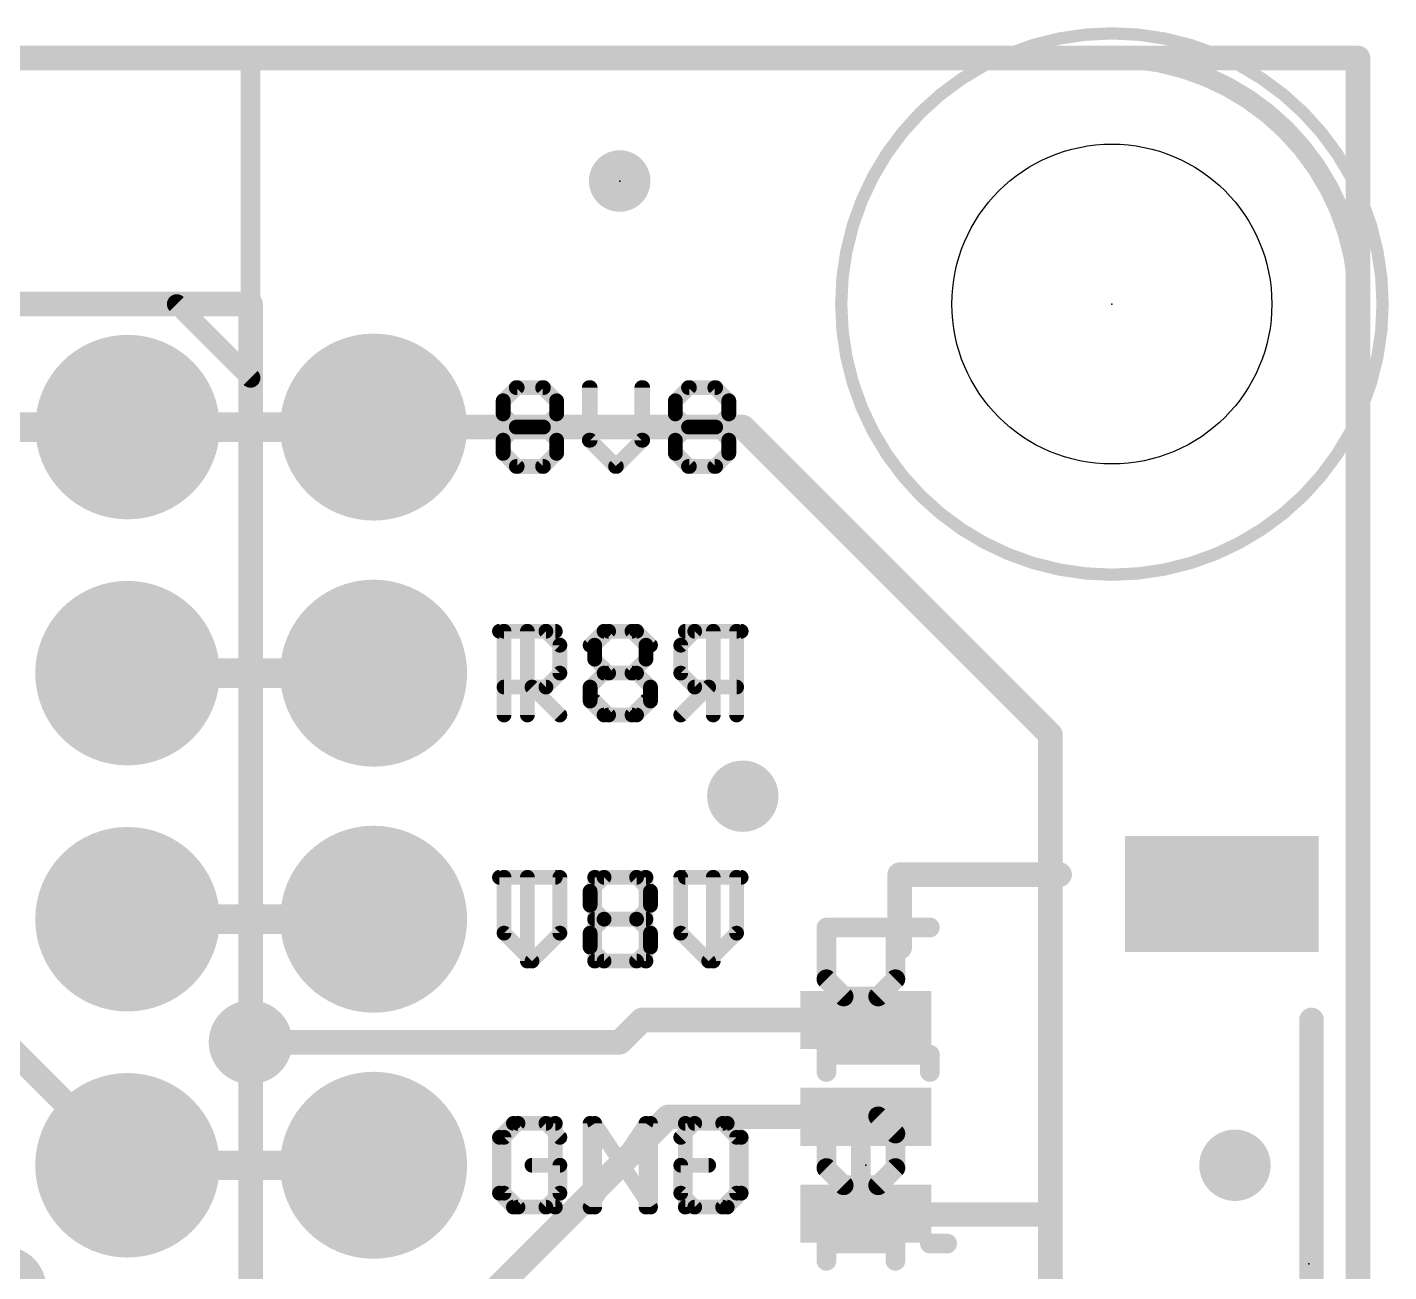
# Model space of a CAD drawing. Extents: x -32 to 75, y -23 to 37.
# Drawn here: x 29.44 to 43.5, y 23.03 to 35.88 of the extents above; entities that cross this region are included whole.
import ezdxf

# ---------------------------------------------------------------- set-up
doc = ezdxf.new("R2010")
doc.units = 0
for name, color, linetype in [('1', 12, 'CONTINUOUS'), ('16', 132, 'CONTINUOUS'), ('17', 110, 'CONTINUOUS'), ('18', 110, 'CONTINUOUS'), ('20', 53, 'CONTINUOUS'), ('21', 41, 'CONTINUOUS'), ('22', 40, 'CONTINUOUS'), ('23', 53, 'CONTINUOUS'), ('24', 53, 'CONTINUOUS'), ('39', 12, 'CONTINUOUS')]:
    doc.layers.add(name, color=color, linetype=linetype)

# ---------------------------------------------------------------- blocks, each defined once
blk = doc.blocks.new('PIE')
at = {"const_width": 0.5}
blk.add_lwpolyline([(0, -0.25, 1), (0, 0.25, 1), (0, -0.25)], format="xyb", dxfattribs=at)
blk = doc.blocks.new('RECT')
blk.add_solid([(-0.5, -0.5), (0.5, -0.5), (-0.5, 0.5), (0.5, 0.5)])
blk = doc.blocks.new('ROUNDP')
at = {"const_width": 0.5}
blk.add_lwpolyline([(0, -0.25, 1), (0, 0.25, 1), (0, -0.25)], format="xyb", dxfattribs=at)
blk = doc.blocks.new('ROUNDV')
at = {"const_width": 0.5}
blk.add_lwpolyline([(0, -0.25, 1), (0, 0.25, 1), (0, -0.25)], format="xyb", dxfattribs=at)

msp = doc.modelspace()

# ---------------------------------------------------------------- linework, layer by layer
at = {"layer": '1'}
for points, const_width in [([(43.18, 35.56), (0, 35.56)], 0.254), ([(43.18, 0), (43.18, 35.56)], 0.254), ([(30.48, 31.75), (29.21, 31.75)], 0.3048), ([(30.48, 31.75), (33.02, 31.75)], 0.3048), ([(30.48, 31.75), (33.02, 31.75)], 0.3048), ([(33.02, 31.75), (36.83, 31.75)], 0.254), ([(36.83, 31.75), (40.005, 28.575)], 0.254), ([(30.48, 29.21), (33.02, 29.21)], 0.3048), ([(30.48, 29.21), (33.02, 29.21)], 0.3048), ([(40.005, 23.622), (40.005, 28.575)], 0.254), ([(30.48, 26.67), (33.02, 26.67)], 0.3048), ([(30.48, 26.67), (33.02, 26.67)], 0.3048), ([(35.79, 25.63), (35.56, 25.4)], 0.254), ([(38.1, 25.63), (35.79, 25.63)], 0.254), ([(29.21, 25.4), (30.48, 24.13)], 0.254), ([(35.56, 25.4), (31.75, 25.4)], 0.254), ([(36.06, 24.63), (34.29, 22.86)], 0.254), ([(38.1, 24.63), (36.06, 24.63)], 0.254), ([(30.48, 24.13), (33.02, 24.13)], 0.3048), ([(30.48, 24.13), (33.02, 24.13)], 0.3048), ([(38.108, 23.622), (38.1, 23.63)], 0.254), ([(40.005, 23.622), (38.108, 23.622)], 0.254), ([(40.005, 11.303), (40.005, 23.622)], 0.254)]:
    msp.add_lwpolyline(points, dxfattribs=dict(at, const_width=const_width))
for points, const_width in [([(43.2435, 35.56, 1), (43.1165, 35.56)], 0.127), ([(43.18, 35.4965, 1), (43.18, 35.6235)], 0.127), ([(30.48, 31.8262, 1), (30.48, 31.6738)], 0.1524), ([(30.48, 31.8262, 1), (30.48, 31.6738)], 0.1524), ([(30.48, 31.6738, 1), (30.48, 31.8262)], 0.1524), ([(33.02, 31.6738, 1), (33.02, 31.8262)], 0.1524), ([(33.02, 31.6738, 1), (33.02, 31.8262)], 0.1524), ([(33.02, 31.8135, 1), (33.02, 31.6865)], 0.127), ([(36.8749, 31.7949, 1), (36.7851, 31.7051)], 0.127), ([(36.83, 31.6865, 1), (36.83, 31.8135)], 0.127), ([(30.48, 29.2862, 1), (30.48, 29.1338)], 0.1524), ([(30.48, 29.2862, 1), (30.48, 29.1338)], 0.1524), ([(33.02, 29.1338, 1), (33.02, 29.2862)], 0.1524), ([(33.02, 29.1338, 1), (33.02, 29.2862)], 0.1524), ([(40.0685, 28.575, 1), (39.9415, 28.575)], 0.127), ([(39.9601, 28.5301, 1), (40.0499, 28.6199)], 0.127), ([(30.48, 26.7462, 1), (30.48, 26.5938)], 0.1524), ([(30.48, 26.7462, 1), (30.48, 26.5938)], 0.1524), ([(33.02, 26.5938, 1), (33.02, 26.7462)], 0.1524), ([(33.02, 26.5938, 1), (33.02, 26.7462)], 0.1524), ([(35.79, 25.6935, 1), (35.79, 25.5665)], 0.127), ([(35.8349, 25.5851, 1), (35.7451, 25.6749)], 0.127), ([(38.1, 25.5665, 1), (38.1, 25.6935)], 0.127), ([(31.75, 25.4635, 1), (31.75, 25.3365)], 0.127), ([(35.5151, 25.4449, 1), (35.6049, 25.3551)], 0.127), ([(35.56, 25.3365, 1), (35.56, 25.4635)], 0.127), ([(36.06, 24.6935, 1), (36.06, 24.5665)], 0.127), ([(36.1049, 24.5851, 1), (36.0151, 24.6749)], 0.127), ([(38.1, 24.5665, 1), (38.1, 24.6935)], 0.127), ([(30.48, 24.2062, 1), (30.48, 24.0538)], 0.1524), ([(30.48, 24.2062, 1), (30.48, 24.0538)], 0.1524), ([(30.4351, 24.0851, 1), (30.5249, 24.1749)], 0.127), ([(33.02, 24.0538, 1), (33.02, 24.2062)], 0.1524), ([(33.02, 24.0538, 1), (33.02, 24.2062)], 0.1524), ([(38.1449, 23.6749, 1), (38.0551, 23.5851)], 0.127), ([(38.108, 23.6855, 1), (38.108, 23.5585)], 0.127), ([(40.0685, 23.622, 1), (39.9415, 23.622)], 0.127), ([(40.005, 23.5585, 1), (40.005, 23.6855)], 0.127), ([(38.0631, 23.5771, 1), (38.1529, 23.6669)], 0.127), ([(39.9415, 23.622, 1), (40.0685, 23.622)], 0.127)]:
    msp.add_lwpolyline(points, format="xyb", dxfattribs=dict(at, const_width=const_width))
at = {"layer": '16'}
for points, const_width in [([(43.18, 35.56), (0, 35.56)], 0.254), ([(43.18, 0), (43.18, 35.56)], 0.254), ([(30.988, 33.02), (26.67, 33.02)], 0.2032), ([(31.75, 32.258), (30.988, 33.02)], 0.2032), ([(31.75, 25.4), (31.75, 32.258)], 0.2032), ([(31.75, 20.32), (31.75, 25.4)], 0.254)]:
    msp.add_lwpolyline(points, dxfattribs=dict(at, const_width=const_width))
for points, const_width in [([(43.2435, 35.56, 1), (43.1165, 35.56)], 0.127), ([(43.18, 35.4965, 1), (43.18, 35.6235)], 0.127), ([(31.0239, 33.0559, 1), (30.9521, 32.9841)], 0.1016), ([(30.988, 32.9692, 1), (30.988, 33.0708)], 0.1016), ([(31.8008, 32.258, 1), (31.6992, 32.258)], 0.1016), ([(31.7141, 32.2221, 1), (31.7859, 32.2939)], 0.1016), ([(31.8135, 25.4, 1), (31.6865, 25.4)], 0.127), ([(31.6992, 25.4, 1), (31.8008, 25.4)], 0.1016)]:
    msp.add_lwpolyline(points, format="xyb", dxfattribs=dict(at, const_width=const_width))
at = {"layer": '20', "const_width": 0.2032}
for points in [[(2.54, 35.56), (40.64, 35.56)], [(43.18, 33.02), (43.18, 2.54)]]:
    msp.add_lwpolyline(points, dxfattribs=at)
at = {"layer": '20'}
for points, const_width in [([(43.18, 33.02, 0.4142), (40.64, 35.56)], 0.2032), ([(40.64, 35.6108, 1), (40.64, 35.5092)], 0.1016), ([(40.64, 35.5092, 1), (40.64, 35.6108)], 0.1016), ([(43.2308, 33.02, 1), (43.1292, 33.02)], 0.1016), ([(43.1292, 33.02, 1), (43.2308, 33.02)], 0.1016)]:
    msp.add_lwpolyline(points, format="xyb", dxfattribs=dict(at, const_width=const_width))
msp.add_circle((40.64, 33.02), 1.651, dxfattribs=at)
at = {"layer": '21'}
for points, const_width in [([(11.43, 35.56), (31.75, 35.56)], 0.2032), ([(31.75, 35.56), (31.75, 2.54)], 0.2032), ([(31.75, 33.02), (29.21, 33.02)], 0.254), ([(31.75, 2.54), (31.75, 33.02)], 0.254), ([(34.3662, 32.0215), (34.5018, 32.1571)], 0.1524), ([(34.5018, 32.1571), (34.7729, 32.1571)], 0.1524), ([(34.7729, 32.1571), (34.9085, 32.0215)], 0.1524), ([(35.2549, 32.1571), (35.2549, 31.6148)], 0.1524), ([(35.7973, 31.6148), (35.7973, 32.1571)], 0.1524), ([(36.1437, 32.0215), (36.2793, 32.1571)], 0.1524), ([(36.2793, 32.1571), (36.5504, 32.1571)], 0.1524), ([(36.5504, 32.1571), (36.686, 32.0215)], 0.1524), ([(34.9085, 32.0215), (34.9085, 31.8859)], 0.1524), ([(36.686, 32.0215), (36.686, 31.8859)], 0.1524), ([(34.9085, 31.8859), (34.7729, 31.7503)], 0.1524), ([(36.686, 31.8859), (36.5504, 31.7503)], 0.1524), ([(34.7729, 31.7503), (34.6374, 31.7503)], 0.1524), ([(34.7729, 31.7503), (34.9085, 31.6148)], 0.1524), ([(36.5504, 31.7503), (36.4148, 31.7503)], 0.1524), ([(36.5504, 31.7503), (36.686, 31.6148)], 0.1524), ([(34.9085, 31.6148), (34.9085, 31.4792)], 0.1524), ([(35.2549, 31.6148), (35.5261, 31.3436)], 0.1524), ([(35.5261, 31.3436), (35.7973, 31.6148)], 0.1524), ([(36.686, 31.6148), (36.686, 31.4792)], 0.1524), ([(34.5018, 31.3436), (34.3662, 31.4792)], 0.1524), ([(34.9085, 31.4792), (34.7729, 31.3436)], 0.1524), ([(36.2793, 31.3436), (36.1437, 31.4792)], 0.1524), ([(36.686, 31.4792), (36.5504, 31.3436)], 0.1524), ([(34.7729, 31.3436), (34.5018, 31.3436)], 0.1524), ([(36.5504, 31.3436), (36.2793, 31.3436)], 0.1524), ([(34.3662, 28.7782), (34.3662, 29.6425)], 0.1524), ([(34.3662, 29.6425), (34.7984, 29.6425)], 0.1524), ([(34.7984, 29.6425), (34.9424, 29.4985)], 0.1524), ([(35.4458, 29.6425), (35.3017, 29.4985)], 0.1524), ([(35.7339, 29.6425), (35.4458, 29.6425)], 0.1524), ([(35.8779, 29.4985), (35.7339, 29.6425)], 0.1524), ([(36.2372, 29.6425), (36.8135, 29.6425)], 0.1524), ([(36.5254, 28.7782), (36.5254, 29.6425)], 0.1524), ([(34.9424, 29.4985), (34.9424, 29.2104)], 0.1524), ([(35.3017, 29.4985), (35.3017, 29.3544)], 0.1524), ([(35.3017, 29.3544), (35.4458, 29.2104)], 0.1524), ([(34.9424, 29.2104), (34.7984, 29.0663)], 0.1524), ([(35.4458, 29.2104), (35.7339, 29.2104)], 0.1524), ([(35.7339, 29.2104), (35.8779, 29.0663)], 0.1524), ([(34.7984, 29.0663), (34.3662, 29.0663)], 0.1524), ([(34.6543, 29.0663), (34.9424, 28.7782)], 0.1524), ([(35.8779, 29.0663), (35.8779, 28.9223)], 0.1524), ([(35.4458, 28.7782), (35.3017, 28.9223)], 0.1524), ([(35.8779, 28.9223), (35.7339, 28.7782)], 0.1524), ([(35.7339, 28.7782), (35.4458, 28.7782)], 0.1524), ([(34.3662, 27.1025), (34.3662, 26.5263)], 0.1524), ([(34.9424, 26.5263), (34.9424, 27.1025)], 0.1524), ([(35.3017, 26.2382), (35.3017, 27.1025)], 0.1524), ([(35.3017, 27.1025), (35.7339, 27.1025)], 0.1524), ([(35.7339, 27.1025), (35.8779, 26.9585)], 0.1524), ([(36.2372, 27.1025), (36.8135, 27.1025)], 0.1524), ([(36.5254, 26.2382), (36.5254, 27.1025)], 0.1524), ([(38.45, 26.38), (38.45, 27.13)], 0.254), ([(38.45, 27.13), (40.1, 27.13)], 0.254), ([(35.8779, 26.9585), (35.8779, 26.8144)], 0.1524), ([(35.8779, 26.8144), (35.7339, 26.6704)], 0.1524), ([(35.3017, 26.6704), (35.7339, 26.6704)], 0.1524), ([(35.7339, 26.6704), (35.8779, 26.5263)], 0.1524), ([(34.3662, 26.5263), (34.6543, 26.2382)], 0.1524), ([(34.6543, 26.2382), (34.9424, 26.5263)], 0.1524), ([(35.8779, 26.5263), (35.8779, 26.3823)], 0.1524), ([(35.8779, 26.3823), (35.7339, 26.2382)], 0.1524), ([(35.7339, 26.2382), (35.3017, 26.2382)], 0.1524), ([(42.7, 22.63), (42.7, 25.63)], 0.254), ([(34.5103, 24.5625), (34.3662, 24.4185)], 0.1524), ([(34.7984, 24.5625), (34.5103, 24.5625)], 0.1524), ([(34.9424, 24.4185), (34.7984, 24.5625)], 0.1524), ([(35.3017, 23.6982), (35.3017, 24.5625)], 0.1524), ([(35.3017, 24.5625), (35.8779, 23.6982)], 0.1524), ([(35.8779, 23.6982), (35.8779, 24.5625)], 0.1524), ([(36.2372, 24.5625), (36.2372, 23.6982)], 0.1524), ([(36.6694, 24.5625), (36.2372, 24.5625)], 0.1524), ([(36.8135, 24.4185), (36.6694, 24.5625)], 0.1524), ([(34.3662, 24.4185), (34.3662, 23.8423)], 0.1524), ([(36.8135, 23.8423), (36.8135, 24.4185)], 0.1524), ([(34.9424, 24.1304), (34.6543, 24.1304)], 0.1524), ([(34.9424, 23.8423), (34.9424, 24.1304)], 0.1524), ([(34.3662, 23.8423), (34.5103, 23.6982)], 0.1524), ([(34.7984, 23.6982), (34.9424, 23.8423)], 0.1524), ([(36.6694, 23.6982), (36.8135, 23.8423)], 0.1524), ([(34.5103, 23.6982), (34.7984, 23.6982)], 0.1524), ([(36.2372, 23.6982), (36.6694, 23.6982)], 0.1524)]:
    msp.add_lwpolyline(points, dxfattribs=dict(at, const_width=const_width))
for points, const_width in [([(31.8008, 35.56, 1), (31.6992, 35.56)], 0.1016), ([(31.75, 35.5092, 1), (31.75, 35.6108)], 0.1016), ([(31.8135, 33.02, 1), (31.6865, 33.02)], 0.127), ([(31.75, 32.9565, 1), (31.75, 33.0835)], 0.127), ([(34.5018, 32.1952, 1), (34.5018, 32.119)], 0.0762), ([(34.5287, 32.1302, 1), (34.4748, 32.184)], 0.0762), ([(34.7999, 32.184, 1), (34.746, 32.1302)], 0.0762), ([(34.7729, 32.119, 1), (34.7729, 32.1952)], 0.0762), ([(35.293, 32.1571, 1), (35.2168, 32.1571)], 0.0762), ([(35.8354, 32.1571, 1), (35.7592, 32.1571)], 0.0762), ([(36.2793, 32.1952, 1), (36.2793, 32.119)], 0.0762), ([(36.3062, 32.1302, 1), (36.2523, 32.184)], 0.0762), ([(36.5774, 32.184, 1), (36.5235, 32.1302)], 0.0762), ([(36.5504, 32.119, 1), (36.5504, 32.1952)], 0.0762), ([(34.3393, 32.0485, 1), (34.3931, 31.9946)], 0.0762), ([(34.9466, 32.0215, 1), (34.8704, 32.0215)], 0.0762), ([(34.8816, 31.9946, 1), (34.9355, 32.0485)], 0.0762), ([(36.1167, 32.0485, 1), (36.1706, 31.9946)], 0.0762), ([(36.7241, 32.0215, 1), (36.6479, 32.0215)], 0.0762), ([(36.6591, 31.9946, 1), (36.713, 32.0485)], 0.0762), ([(34.8704, 31.8859, 1), (34.9466, 31.8859)], 0.0762), ([(34.9355, 31.859, 1), (34.8816, 31.9129)], 0.0762), ([(36.6479, 31.8859, 1), (36.7241, 31.8859)], 0.0762), ([(36.713, 31.859, 1), (36.6591, 31.9129)], 0.0762), ([(34.6374, 31.7884, 1), (34.6374, 31.7122)], 0.0762), ([(34.7999, 31.7773, 1), (34.746, 31.7234)], 0.0762), ([(34.746, 31.7773, 1), (34.7999, 31.7234)], 0.0762), ([(34.7729, 31.7122, 1), (34.7729, 31.7884)], 0.0762), ([(36.4148, 31.7884, 1), (36.4148, 31.7122)], 0.0762), ([(36.5774, 31.7773, 1), (36.5235, 31.7234)], 0.0762), ([(36.5235, 31.7773, 1), (36.5774, 31.7234)], 0.0762), ([(36.5504, 31.7122, 1), (36.5504, 31.7884)], 0.0762), ([(34.9466, 31.6148, 1), (34.8704, 31.6148)], 0.0762), ([(34.8816, 31.5878, 1), (34.9355, 31.6417)], 0.0762), ([(35.2819, 31.6417, 1), (35.228, 31.5878)], 0.0762), ([(35.2168, 31.6148, 1), (35.293, 31.6148)], 0.0762), ([(35.7592, 31.6148, 1), (35.8354, 31.6148)], 0.0762), ([(35.8242, 31.5878, 1), (35.7703, 31.6417)], 0.0762), ([(36.7241, 31.6148, 1), (36.6479, 31.6148)], 0.0762), ([(36.6591, 31.5878, 1), (36.713, 31.6417)], 0.0762), ([(34.3931, 31.5061, 1), (34.3393, 31.4522)], 0.0762), ([(34.8704, 31.4792, 1), (34.9466, 31.4792)], 0.0762), ([(34.9355, 31.4522, 1), (34.8816, 31.5061)], 0.0762), ([(36.1706, 31.5061, 1), (36.1167, 31.4522)], 0.0762), ([(36.6479, 31.4792, 1), (36.7241, 31.4792)], 0.0762), ([(36.713, 31.4522, 1), (36.6591, 31.5061)], 0.0762), ([(34.5018, 31.3817, 1), (34.5018, 31.3055)], 0.0762), ([(34.4748, 31.3167, 1), (34.5287, 31.3705)], 0.0762), ([(34.746, 31.3705, 1), (34.7999, 31.3167)], 0.0762), ([(34.7729, 31.3055, 1), (34.7729, 31.3817)], 0.0762), ([(35.4992, 31.3705, 1), (35.553, 31.3167)], 0.0762), ([(35.4992, 31.3167, 1), (35.553, 31.3705)], 0.0762), ([(36.2793, 31.3817, 1), (36.2793, 31.3055)], 0.0762), ([(36.2523, 31.3167, 1), (36.3062, 31.3705)], 0.0762), ([(36.5235, 31.3705, 1), (36.5774, 31.3167)], 0.0762), ([(36.5504, 31.3055, 1), (36.5504, 31.3817)], 0.0762), ([(34.4043, 29.6425, 1), (34.3281, 29.6425)], 0.0762), ([(34.3662, 29.6806, 1), (34.3662, 29.6044)], 0.0762), ([(34.8253, 29.6695, 1), (34.7714, 29.6156)], 0.0762), ([(34.7984, 29.6044, 1), (34.7984, 29.6806)], 0.0762), ([(35.4458, 29.6806, 1), (35.4458, 29.6044)], 0.0762), ([(35.4727, 29.6156, 1), (35.4188, 29.6695)], 0.0762), ([(35.7608, 29.6695, 1), (35.7069, 29.6156)], 0.0762), ([(35.7339, 29.6044, 1), (35.7339, 29.6806)], 0.0762), ([(36.2372, 29.6806, 1), (36.2372, 29.6044)], 0.0762), ([(36.5635, 29.6425, 1), (36.4873, 29.6425)], 0.0762), ([(36.8135, 29.6044, 1), (36.8135, 29.6806)], 0.0762), ([(34.9805, 29.4985, 1), (34.9043, 29.4985)], 0.0762), ([(34.9155, 29.4715, 1), (34.9694, 29.5254)], 0.0762), ([(35.3398, 29.4985, 1), (35.2636, 29.4985)], 0.0762), ([(35.2748, 29.5254, 1), (35.3287, 29.4715)], 0.0762), ([(35.851, 29.4715, 1), (35.9049, 29.5254)], 0.0762), ([(35.3287, 29.3814, 1), (35.2748, 29.3275)], 0.0762), ([(35.2636, 29.3544, 1), (35.3398, 29.3544)], 0.0762), ([(34.9043, 29.2104, 1), (34.9805, 29.2104)], 0.0762), ([(34.9694, 29.1834, 1), (34.9155, 29.2373)], 0.0762), ([(35.4458, 29.2485, 1), (35.4458, 29.1723)], 0.0762), ([(35.4188, 29.1834, 1), (35.4727, 29.2373)], 0.0762), ([(35.7608, 29.2373, 1), (35.7069, 29.1834)], 0.0762), ([(35.7339, 29.1723, 1), (35.7339, 29.2485)], 0.0762), ([(34.3662, 29.1044, 1), (34.3662, 29.0282)], 0.0762), ([(34.6813, 29.0933, 1), (34.6274, 29.0394)], 0.0762), ([(34.7714, 29.0933, 1), (34.8253, 29.0394)], 0.0762), ([(34.7984, 29.0282, 1), (34.7984, 29.1044)], 0.0762), ([(35.916, 29.0663, 1), (35.8398, 29.0663)], 0.0762), ([(35.851, 29.0394, 1), (35.9049, 29.0933)], 0.0762), ([(35.3287, 28.9492, 1), (35.2748, 28.8953)], 0.0762), ([(35.8398, 28.9223, 1), (35.916, 28.9223)], 0.0762), ([(35.9049, 28.8953, 1), (35.851, 28.9492)], 0.0762), ([(34.3281, 28.7782, 1), (34.4043, 28.7782)], 0.0762), ([(34.9155, 28.7513, 1), (34.9694, 28.8051)], 0.0762), ([(35.4458, 28.8163, 1), (35.4458, 28.7401)], 0.0762), ([(35.4188, 28.7513, 1), (35.4727, 28.8051)], 0.0762), ([(35.7069, 28.8051, 1), (35.7608, 28.7513)], 0.0762), ([(35.7339, 28.7401, 1), (35.7339, 28.8163)], 0.0762), ([(36.4873, 28.7782, 1), (36.5635, 28.7782)], 0.0762), ([(34.4043, 27.1025, 1), (34.3281, 27.1025)], 0.0762), ([(34.9805, 27.1025, 1), (34.9043, 27.1025)], 0.0762), ([(35.3398, 27.1025, 1), (35.2636, 27.1025)], 0.0762), ([(35.3017, 27.1406, 1), (35.3017, 27.0644)], 0.0762), ([(35.7608, 27.1295, 1), (35.7069, 27.0756)], 0.0762), ([(35.7339, 27.0644, 1), (35.7339, 27.1406)], 0.0762), ([(36.2372, 27.1406, 1), (36.2372, 27.0644)], 0.0762), ([(36.5635, 27.1025, 1), (36.4873, 27.1025)], 0.0762), ([(36.8135, 27.0644, 1), (36.8135, 27.1406)], 0.0762), ([(38.5135, 27.13, 1), (38.3865, 27.13)], 0.127), ([(38.45, 27.1935, 1), (38.45, 27.0665)], 0.127), ([(40.1, 27.0665, 1), (40.1, 27.1935)], 0.127), ([(35.916, 26.9585, 1), (35.8398, 26.9585)], 0.0762), ([(35.851, 26.9315, 1), (35.9049, 26.9854)], 0.0762), ([(35.8398, 26.8144, 1), (35.916, 26.8144)], 0.0762), ([(35.9049, 26.7875, 1), (35.851, 26.8414)], 0.0762), ([(35.3017, 26.7085, 1), (35.3017, 26.6323)], 0.0762), ([(35.7608, 26.6973, 1), (35.7069, 26.6434)], 0.0762), ([(35.7069, 26.6973, 1), (35.7608, 26.6434)], 0.0762), ([(35.7339, 26.6323, 1), (35.7339, 26.7085)], 0.0762), ([(34.3931, 26.5533, 1), (34.3393, 26.4994)], 0.0762), ([(34.3281, 26.5263, 1), (34.4043, 26.5263)], 0.0762), ([(34.9043, 26.5263, 1), (34.9805, 26.5263)], 0.0762), ([(34.9694, 26.4994, 1), (34.9155, 26.5533)], 0.0762), ([(35.916, 26.5263, 1), (35.8398, 26.5263)], 0.0762), ([(35.851, 26.4994, 1), (35.9049, 26.5533)], 0.0762), ([(35.8398, 26.3823, 1), (35.916, 26.3823)], 0.0762), ([(35.9049, 26.3553, 1), (35.851, 26.4092)], 0.0762), ([(38.3865, 26.38, 1), (38.5135, 26.38)], 0.127), ([(34.6274, 26.2651, 1), (34.6813, 26.2113)], 0.0762), ([(34.6274, 26.2113, 1), (34.6813, 26.2651)], 0.0762), ([(35.3017, 26.2763, 1), (35.3017, 26.2001)], 0.0762), ([(35.7069, 26.2651, 1), (35.7608, 26.2113)], 0.0762), ([(35.7339, 26.2001, 1), (35.7339, 26.2763)], 0.0762), ([(35.2636, 26.2382, 1), (35.3398, 26.2382)], 0.0762), ([(36.4873, 26.2382, 1), (36.5635, 26.2382)], 0.0762), ([(42.7635, 25.63, 1), (42.6365, 25.63)], 0.127), ([(34.5103, 24.6006, 1), (34.5103, 24.5244)], 0.0762), ([(34.5372, 24.5356, 1), (34.4833, 24.5895)], 0.0762), ([(34.8253, 24.5895, 1), (34.7714, 24.5356)], 0.0762), ([(34.7984, 24.5244, 1), (34.7984, 24.6006)], 0.0762), ([(35.3334, 24.5837, 1), (35.27, 24.5414)], 0.0762), ([(35.3398, 24.5625, 1), (35.2636, 24.5625)], 0.0762), ([(35.916, 24.5625, 1), (35.8398, 24.5625)], 0.0762), ([(36.2753, 24.5625, 1), (36.1991, 24.5625)], 0.0762), ([(36.2372, 24.6006, 1), (36.2372, 24.5244)], 0.0762), ([(36.6963, 24.5895, 1), (36.6425, 24.5356)], 0.0762), ([(36.6694, 24.5244, 1), (36.6694, 24.6006)], 0.0762), ([(34.4043, 24.4185, 1), (34.3281, 24.4185)], 0.0762), ([(34.3393, 24.4454, 1), (34.3931, 24.3915)], 0.0762), ([(34.9155, 24.3915, 1), (34.9694, 24.4454)], 0.0762), ([(36.8516, 24.4185, 1), (36.7754, 24.4185)], 0.0762), ([(36.7865, 24.3915, 1), (36.8404, 24.4454)], 0.0762), ([(34.6543, 24.1685, 1), (34.6543, 24.0923)], 0.0762), ([(34.9805, 24.1304, 1), (34.9043, 24.1304)], 0.0762), ([(34.9424, 24.0923, 1), (34.9424, 24.1685)], 0.0762), ([(34.3931, 23.8692, 1), (34.3393, 23.8153)], 0.0762), ([(34.9694, 23.8153, 1), (34.9155, 23.8692)], 0.0762), ([(36.8404, 23.8153, 1), (36.7865, 23.8692)], 0.0762), ([(34.3281, 23.8423, 1), (34.4043, 23.8423)], 0.0762), ([(34.5103, 23.7363, 1), (34.5103, 23.6601)], 0.0762), ([(34.4833, 23.6713, 1), (34.5372, 23.7251)], 0.0762), ([(34.7714, 23.7251, 1), (34.8253, 23.6713)], 0.0762), ([(34.7984, 23.6601, 1), (34.7984, 23.7363)], 0.0762), ([(34.9043, 23.8423, 1), (34.9805, 23.8423)], 0.0762), ([(35.8462, 23.6771, 1), (35.9096, 23.7193)], 0.0762), ([(36.2372, 23.7363, 1), (36.2372, 23.6601)], 0.0762), ([(36.6425, 23.7251, 1), (36.6963, 23.6713)], 0.0762), ([(36.6694, 23.6601, 1), (36.6694, 23.7363)], 0.0762), ([(36.7754, 23.8423, 1), (36.8516, 23.8423)], 0.0762), ([(35.2636, 23.6982, 1), (35.3398, 23.6982)], 0.0762), ([(35.8398, 23.6982, 1), (35.916, 23.6982)], 0.0762), ([(36.1991, 23.6982, 1), (36.2753, 23.6982)], 0.0762)]:
    msp.add_lwpolyline(points, format="xyb", dxfattribs=dict(at, const_width=const_width))
at = {"layer": '22'}
for points, const_width in [([(31.75, 33.02), (29.21, 33.02)], 0.254), ([(31.75, 2.54), (31.75, 33.02)], 0.254), ([(34.4926, 32.1571), (34.357, 32.0215)], 0.1524), ([(34.7638, 32.1571), (34.4926, 32.1571)], 0.1524), ([(34.8993, 32.0215), (34.7638, 32.1571)], 0.1524), ([(35.2458, 31.6148), (35.2458, 32.1571)], 0.1524), ([(35.7881, 32.1571), (35.7881, 31.6148)], 0.1524), ([(36.2701, 32.1571), (36.1345, 32.0215)], 0.1524), ([(36.5412, 32.1571), (36.2701, 32.1571)], 0.1524), ([(36.6768, 32.0215), (36.5412, 32.1571)], 0.1524), ([(34.357, 32.0215), (34.357, 31.8859)], 0.1524), ([(36.1345, 32.0215), (36.1345, 31.8859)], 0.1524), ([(34.357, 31.8859), (34.4926, 31.7503)], 0.1524), ([(36.1345, 31.8859), (36.2701, 31.7503)], 0.1524), ([(34.4926, 31.7503), (34.357, 31.6148)], 0.1524), ([(34.4926, 31.7503), (34.6282, 31.7503)], 0.1524), ([(36.2701, 31.7503), (36.1345, 31.6148)], 0.1524), ([(36.2701, 31.7503), (36.4057, 31.7503)], 0.1524), ([(34.357, 31.6148), (34.357, 31.4792)], 0.1524), ([(35.5169, 31.3436), (35.2458, 31.6148)], 0.1524), ([(35.7881, 31.6148), (35.5169, 31.3436)], 0.1524), ([(36.1345, 31.6148), (36.1345, 31.4792)], 0.1524), ([(34.357, 31.4792), (34.4926, 31.3436)], 0.1524), ([(34.7638, 31.3436), (34.8993, 31.4792)], 0.1524), ([(36.1345, 31.4792), (36.2701, 31.3436)], 0.1524), ([(36.5412, 31.3436), (36.6768, 31.4792)], 0.1524), ([(34.4926, 31.3436), (34.7638, 31.3436)], 0.1524), ([(36.2701, 31.3436), (36.5412, 31.3436)], 0.1524), ([(34.8953, 29.6425), (34.3191, 29.6425)], 0.1524), ([(34.6072, 28.7782), (34.6072, 29.6425)], 0.1524), ([(35.2546, 29.4985), (35.3987, 29.6425)], 0.1524), ([(35.3987, 29.6425), (35.6868, 29.6425)], 0.1524), ([(35.6868, 29.6425), (35.8308, 29.4985)], 0.1524), ([(36.3342, 29.6425), (36.1901, 29.4985)], 0.1524), ([(36.7664, 29.6425), (36.3342, 29.6425)], 0.1524), ([(36.7664, 28.7782), (36.7664, 29.6425)], 0.1524), ([(35.8308, 29.4985), (35.8308, 29.3544)], 0.1524), ([(36.1901, 29.4985), (36.1901, 29.2104)], 0.1524), ([(35.8308, 29.3544), (35.6868, 29.2104)], 0.1524), ([(35.3987, 29.2104), (35.2546, 29.0663)], 0.1524), ([(35.6868, 29.2104), (35.3987, 29.2104)], 0.1524), ([(36.1901, 29.2104), (36.3342, 29.0663)], 0.1524), ([(35.2546, 29.0663), (35.2546, 28.9223)], 0.1524), ([(36.4782, 29.0663), (36.1901, 28.7782)], 0.1524), ([(36.3342, 29.0663), (36.7664, 29.0663)], 0.1524), ([(35.2546, 28.9223), (35.3987, 28.7782)], 0.1524), ([(35.6868, 28.7782), (35.8308, 28.9223)], 0.1524), ([(35.3987, 28.7782), (35.6868, 28.7782)], 0.1524), ([(34.8953, 27.1025), (34.3191, 27.1025)], 0.1524), ([(34.6072, 26.2382), (34.6072, 27.1025)], 0.1524), ([(35.3987, 27.1025), (35.2546, 26.9585)], 0.1524), ([(35.8308, 27.1025), (35.3987, 27.1025)], 0.1524), ([(35.8308, 26.2382), (35.8308, 27.1025)], 0.1524), ([(36.1901, 26.5263), (36.1901, 27.1025)], 0.1524), ([(36.7664, 27.1025), (36.7664, 26.5263)], 0.1524), ([(35.2546, 26.9585), (35.2546, 26.8144)], 0.1524), ([(35.2546, 26.8144), (35.3987, 26.6704)], 0.1524), ([(35.3987, 26.6704), (35.2546, 26.5263)], 0.1524), ([(35.8308, 26.6704), (35.3987, 26.6704)], 0.1524), ([(35.2546, 26.5263), (35.2546, 26.3823)], 0.1524), ([(36.4782, 26.2382), (36.1901, 26.5263)], 0.1524), ([(36.7664, 26.5263), (36.4782, 26.2382)], 0.1524), ([(38.7613, 26.5843), (37.6936, 26.5843)], 0.2032), ([(37.6936, 26.5843), (37.6936, 26.0504)], 0.2032), ([(38.4054, 26.0504), (38.4054, 26.5843)], 0.2032), ([(35.2546, 26.3823), (35.3987, 26.2382)], 0.1524), ([(35.3987, 26.2382), (35.8308, 26.2382)], 0.1524), ([(37.6936, 26.0504), (37.8715, 25.8725)], 0.2032), ([(38.2275, 25.8725), (38.4054, 26.0504)], 0.2032), ([(37.8715, 25.8725), (38.2275, 25.8725)], 0.2032), ([(37.6936, 25.0929), (37.6936, 25.4488)], 0.2032), ([(38.7613, 25.2708), (37.6936, 25.2708)], 0.2032), ([(38.7613, 25.0929), (38.7613, 25.2708)], 0.2032), ([(38.2275, 24.6353), (38.0495, 24.6353)], 0.2032), ([(38.0495, 24.6353), (38.0495, 23.9235)], 0.2032), ([(38.4054, 24.4573), (38.2275, 24.6353)], 0.2032), ([(34.3191, 24.4185), (34.4631, 24.5625)], 0.1524), ([(34.4631, 24.5625), (34.8953, 24.5625)], 0.1524), ([(34.8953, 24.5625), (34.8953, 23.6982)], 0.1524), ([(35.8308, 24.5625), (35.2546, 23.6982)], 0.1524), ([(35.2546, 23.6982), (35.2546, 24.5625)], 0.1524), ([(35.8308, 23.6982), (35.8308, 24.5625)], 0.1524), ([(36.1901, 24.4185), (36.3342, 24.5625)], 0.1524), ([(36.3342, 24.5625), (36.6223, 24.5625)], 0.1524), ([(36.6223, 24.5625), (36.7664, 24.4185)], 0.1524), ([(34.3191, 23.8423), (34.3191, 24.4185)], 0.1524), ([(36.7664, 24.4185), (36.7664, 23.8423)], 0.1524), ([(37.6936, 24.4573), (37.6936, 24.1014)], 0.2032), ([(38.4054, 24.1014), (38.4054, 24.4573)], 0.2032), ([(36.1901, 23.8423), (36.1901, 24.1304)], 0.1524), ([(36.1901, 24.1304), (36.4782, 24.1304)], 0.1524), ([(37.6936, 24.1014), (37.8715, 23.9235)], 0.2032), ([(38.2275, 23.9235), (38.4054, 24.1014)], 0.2032), ([(34.4631, 23.6982), (34.3191, 23.8423)], 0.1524), ([(36.3342, 23.6982), (36.1901, 23.8423)], 0.1524), ([(36.7664, 23.8423), (36.6223, 23.6982)], 0.1524), ([(37.8715, 23.9235), (38.2275, 23.9235)], 0.2032), ([(34.8953, 23.6982), (34.4631, 23.6982)], 0.1524), ([(36.6223, 23.6982), (36.3342, 23.6982)], 0.1524), ([(37.6936, 23.1439), (37.6936, 23.4998)], 0.2032), ([(38.4054, 23.3218), (37.6936, 23.3218)], 0.2032), ([(38.4054, 23.1439), (38.4054, 23.3218)], 0.2032), ([(38.9393, 23.3218), (38.7613, 23.3218)], 0.2032)]:
    msp.add_lwpolyline(points, dxfattribs=dict(at, const_width=const_width))
for points, const_width in [([(31.8135, 33.02, 1), (31.6865, 33.02)], 0.127), ([(31.75, 32.9565, 1), (31.75, 33.0835)], 0.127), ([(34.4926, 32.1952, 1), (34.4926, 32.119)], 0.0762), ([(34.5195, 32.1302, 1), (34.4657, 32.184)], 0.0762), ([(34.7907, 32.184, 1), (34.7368, 32.1302)], 0.0762), ([(34.7638, 32.119, 1), (34.7638, 32.1952)], 0.0762), ([(35.2839, 32.1571, 1), (35.2077, 32.1571)], 0.0762), ([(35.8262, 32.1571, 1), (35.75, 32.1571)], 0.0762), ([(36.2701, 32.1952, 1), (36.2701, 32.119)], 0.0762), ([(36.297, 32.1302, 1), (36.2431, 32.184)], 0.0762), ([(36.5682, 32.184, 1), (36.5143, 32.1302)], 0.0762), ([(36.5412, 32.119, 1), (36.5412, 32.1952)], 0.0762), ([(34.3951, 32.0215, 1), (34.3189, 32.0215)], 0.0762), ([(34.3301, 32.0485, 1), (34.384, 31.9946)], 0.0762), ([(34.8724, 31.9946, 1), (34.9263, 32.0485)], 0.0762), ([(36.1726, 32.0215, 1), (36.0964, 32.0215)], 0.0762), ([(36.1076, 32.0485, 1), (36.1614, 31.9946)], 0.0762), ([(36.6499, 31.9946, 1), (36.7038, 32.0485)], 0.0762), ([(34.384, 31.9129, 1), (34.3301, 31.859)], 0.0762), ([(34.3189, 31.8859, 1), (34.3951, 31.8859)], 0.0762), ([(36.1614, 31.9129, 1), (36.1076, 31.859)], 0.0762), ([(36.0964, 31.8859, 1), (36.1726, 31.8859)], 0.0762), ([(34.4926, 31.7884, 1), (34.4926, 31.7122)], 0.0762), ([(34.5195, 31.7234, 1), (34.4657, 31.7773)], 0.0762), ([(34.4657, 31.7234, 1), (34.5195, 31.7773)], 0.0762), ([(34.6282, 31.7122, 1), (34.6282, 31.7884)], 0.0762), ([(36.2701, 31.7884, 1), (36.2701, 31.7122)], 0.0762), ([(36.297, 31.7234, 1), (36.2431, 31.7773)], 0.0762), ([(36.2431, 31.7234, 1), (36.297, 31.7773)], 0.0762), ([(36.4057, 31.7122, 1), (36.4057, 31.7884)], 0.0762), ([(34.3951, 31.6148, 1), (34.3189, 31.6148)], 0.0762), ([(34.3301, 31.6417, 1), (34.384, 31.5878)], 0.0762), ([(35.2727, 31.6417, 1), (35.2188, 31.5878)], 0.0762), ([(35.2077, 31.6148, 1), (35.2839, 31.6148)], 0.0762), ([(35.75, 31.6148, 1), (35.8262, 31.6148)], 0.0762), ([(35.815, 31.5878, 1), (35.7611, 31.6417)], 0.0762), ([(36.1726, 31.6148, 1), (36.0964, 31.6148)], 0.0762), ([(36.1076, 31.6417, 1), (36.1614, 31.5878)], 0.0762), ([(34.384, 31.5061, 1), (34.3301, 31.4522)], 0.0762), ([(34.3189, 31.4792, 1), (34.3951, 31.4792)], 0.0762), ([(34.9263, 31.4522, 1), (34.8724, 31.5061)], 0.0762), ([(36.1614, 31.5061, 1), (36.1076, 31.4522)], 0.0762), ([(36.0964, 31.4792, 1), (36.1726, 31.4792)], 0.0762), ([(36.7038, 31.4522, 1), (36.6499, 31.5061)], 0.0762), ([(34.4926, 31.3817, 1), (34.4926, 31.3055)], 0.0762), ([(34.4657, 31.3167, 1), (34.5195, 31.3705)], 0.0762), ([(34.7368, 31.3705, 1), (34.7907, 31.3167)], 0.0762), ([(34.7638, 31.3055, 1), (34.7638, 31.3817)], 0.0762), ([(35.49, 31.3705, 1), (35.5439, 31.3167)], 0.0762), ([(35.49, 31.3167, 1), (35.5439, 31.3705)], 0.0762), ([(36.2701, 31.3817, 1), (36.2701, 31.3055)], 0.0762), ([(36.2431, 31.3167, 1), (36.297, 31.3705)], 0.0762), ([(36.5143, 31.3705, 1), (36.5682, 31.3167)], 0.0762), ([(36.5412, 31.3055, 1), (36.5412, 31.3817)], 0.0762), ([(34.3191, 29.6806, 1), (34.3191, 29.6044)], 0.0762), ([(34.6453, 29.6425, 1), (34.5691, 29.6425)], 0.0762), ([(34.8953, 29.6044, 1), (34.8953, 29.6806)], 0.0762), ([(35.3987, 29.6806, 1), (35.3987, 29.6044)], 0.0762), ([(35.4256, 29.6156, 1), (35.3717, 29.6695)], 0.0762), ([(35.7137, 29.6695, 1), (35.6598, 29.6156)], 0.0762), ([(35.6868, 29.6044, 1), (35.6868, 29.6806)], 0.0762), ([(36.3342, 29.6806, 1), (36.3342, 29.6044)], 0.0762), ([(36.3611, 29.6156, 1), (36.3072, 29.6695)], 0.0762), ([(36.8045, 29.6425, 1), (36.7283, 29.6425)], 0.0762), ([(36.7664, 29.6044, 1), (36.7664, 29.6806)], 0.0762), ([(35.2277, 29.5254, 1), (35.2816, 29.4715)], 0.0762), ([(35.8689, 29.4985, 1), (35.7927, 29.4985)], 0.0762), ([(35.8039, 29.4715, 1), (35.8578, 29.5254)], 0.0762), ([(36.2282, 29.4985, 1), (36.152, 29.4985)], 0.0762), ([(36.1632, 29.5254, 1), (36.2171, 29.4715)], 0.0762), ([(35.7927, 29.3544, 1), (35.8689, 29.3544)], 0.0762), ([(35.8578, 29.3275, 1), (35.8039, 29.3814)], 0.0762), ([(35.3987, 29.2485, 1), (35.3987, 29.1723)], 0.0762), ([(35.4256, 29.1834, 1), (35.3717, 29.2373)], 0.0762), ([(35.6598, 29.2373, 1), (35.7137, 29.1834)], 0.0762), ([(35.6868, 29.1723, 1), (35.6868, 29.2485)], 0.0762), ([(36.2171, 29.2373, 1), (36.1632, 29.1834)], 0.0762), ([(36.152, 29.2104, 1), (36.2282, 29.2104)], 0.0762), ([(35.2927, 29.0663, 1), (35.2165, 29.0663)], 0.0762), ([(35.2277, 29.0933, 1), (35.2816, 29.0394)], 0.0762), ([(36.3342, 29.1044, 1), (36.3342, 29.0282)], 0.0762), ([(36.3072, 29.0394, 1), (36.3611, 29.0933)], 0.0762), ([(36.5052, 29.0394, 1), (36.4513, 29.0933)], 0.0762), ([(36.7664, 29.0282, 1), (36.7664, 29.1044)], 0.0762), ([(35.2816, 28.9492, 1), (35.2277, 28.8953)], 0.0762), ([(35.2165, 28.9223, 1), (35.2927, 28.9223)], 0.0762), ([(35.8578, 28.8953, 1), (35.8039, 28.9492)], 0.0762), ([(34.5691, 28.7782, 1), (34.6453, 28.7782)], 0.0762), ([(35.3987, 28.8163, 1), (35.3987, 28.7401)], 0.0762), ([(35.3717, 28.7513, 1), (35.4256, 28.8051)], 0.0762), ([(35.6598, 28.8051, 1), (35.7137, 28.7513)], 0.0762), ([(35.6868, 28.7401, 1), (35.6868, 28.8163)], 0.0762), ([(36.1632, 28.8051, 1), (36.2171, 28.7513)], 0.0762), ([(36.7283, 28.7782, 1), (36.8045, 28.7782)], 0.0762), ([(34.3191, 27.1406, 1), (34.3191, 27.0644)], 0.0762), ([(34.6453, 27.1025, 1), (34.5691, 27.1025)], 0.0762), ([(34.8953, 27.0644, 1), (34.8953, 27.1406)], 0.0762), ([(35.3987, 27.1406, 1), (35.3987, 27.0644)], 0.0762), ([(35.4256, 27.0756, 1), (35.3717, 27.1295)], 0.0762), ([(35.8689, 27.1025, 1), (35.7927, 27.1025)], 0.0762), ([(35.8308, 27.0644, 1), (35.8308, 27.1406)], 0.0762), ([(36.2282, 27.1025, 1), (36.152, 27.1025)], 0.0762), ([(36.8045, 27.1025, 1), (36.7283, 27.1025)], 0.0762), ([(35.2927, 26.9585, 1), (35.2165, 26.9585)], 0.0762), ([(35.2277, 26.9854, 1), (35.2816, 26.9315)], 0.0762), ([(35.2816, 26.8414, 1), (35.2277, 26.7875)], 0.0762), ([(35.2165, 26.8144, 1), (35.2927, 26.8144)], 0.0762), ([(35.3987, 26.7085, 1), (35.3987, 26.6323)], 0.0762), ([(35.4256, 26.6434, 1), (35.3717, 26.6973)], 0.0762), ([(35.3717, 26.6434, 1), (35.4256, 26.6973)], 0.0762), ([(35.8308, 26.6323, 1), (35.8308, 26.7085)], 0.0762), ([(35.2927, 26.5263, 1), (35.2165, 26.5263)], 0.0762), ([(35.2277, 26.5533, 1), (35.2816, 26.4994)], 0.0762), ([(36.2171, 26.5533, 1), (36.1632, 26.4994)], 0.0762), ([(36.152, 26.5263, 1), (36.2282, 26.5263)], 0.0762), ([(36.7283, 26.5263, 1), (36.8045, 26.5263)], 0.0762), ([(36.7933, 26.4994, 1), (36.7394, 26.5533)], 0.0762), ([(37.6936, 26.6351, 1), (37.6936, 26.5335)], 0.1016), ([(37.7444, 26.5843, 1), (37.6428, 26.5843)], 0.1016), ([(38.4562, 26.5843, 1), (38.3546, 26.5843)], 0.1016), ([(38.7613, 26.5335, 1), (38.7613, 26.6351)], 0.1016), ([(35.2816, 26.4092, 1), (35.2277, 26.3553)], 0.0762), ([(35.2165, 26.3823, 1), (35.2927, 26.3823)], 0.0762), ([(35.3987, 26.2763, 1), (35.3987, 26.2001)], 0.0762), ([(35.3717, 26.2113, 1), (35.4256, 26.2651)], 0.0762), ([(35.8308, 26.2001, 1), (35.8308, 26.2763)], 0.0762), ([(36.4513, 26.2651, 1), (36.5052, 26.2113)], 0.0762), ([(36.4513, 26.2113, 1), (36.5052, 26.2651)], 0.0762), ([(34.5691, 26.2382, 1), (34.6453, 26.2382)], 0.0762), ([(35.7927, 26.2382, 1), (35.8689, 26.2382)], 0.0762), ([(37.7295, 26.0863, 1), (37.6577, 26.0145)], 0.1016), ([(38.4413, 26.0145, 1), (38.3695, 26.0863)], 0.1016), ([(37.6428, 26.0504, 1), (37.7444, 26.0504)], 0.1016), ([(38.3546, 26.0504, 1), (38.4562, 26.0504)], 0.1016), ([(37.8715, 25.9233, 1), (37.8715, 25.8217)], 0.1016), ([(37.8356, 25.8365, 1), (37.9075, 25.9084)], 0.1016), ([(38.1915, 25.9084, 1), (38.2634, 25.8365)], 0.1016), ([(38.2275, 25.8217, 1), (38.2275, 25.9233)], 0.1016), ([(37.7444, 25.4488, 1), (37.6428, 25.4488)], 0.1016), ([(37.6936, 25.3216, 1), (37.6936, 25.22)], 0.1016), ([(38.8121, 25.2708, 1), (38.7105, 25.2708)], 0.1016), ([(38.7613, 25.22, 1), (38.7613, 25.3216)], 0.1016), ([(37.6428, 25.0929, 1), (37.7444, 25.0929)], 0.1016), ([(38.7105, 25.0929, 1), (38.8121, 25.0929)], 0.1016), ([(38.0495, 24.6861, 1), (38.0495, 24.5845)], 0.1016), ([(38.1003, 24.6353, 1), (37.9987, 24.6353)], 0.1016), ([(38.2634, 24.6712, 1), (38.1915, 24.5993)], 0.1016), ([(38.2275, 24.5845, 1), (38.2275, 24.6861)], 0.1016), ([(34.4631, 24.6006, 1), (34.4631, 24.5244)], 0.0762), ([(34.4901, 24.5356, 1), (34.4362, 24.5895)], 0.0762), ([(34.9334, 24.5625, 1), (34.8572, 24.5625)], 0.0762), ([(34.8953, 24.5244, 1), (34.8953, 24.6006)], 0.0762), ([(35.2927, 24.5625, 1), (35.2165, 24.5625)], 0.0762), ([(35.8689, 24.5625, 1), (35.7927, 24.5625)], 0.0762), ([(35.8625, 24.5414, 1), (35.7991, 24.5837)], 0.0762), ([(36.3342, 24.6006, 1), (36.3342, 24.5244)], 0.0762), ([(36.3611, 24.5356, 1), (36.3072, 24.5895)], 0.0762), ([(36.6492, 24.5895, 1), (36.5954, 24.5356)], 0.0762), ([(36.6223, 24.5244, 1), (36.6223, 24.6006)], 0.0762), ([(34.3572, 24.4185, 1), (34.281, 24.4185)], 0.0762), ([(34.2922, 24.4454, 1), (34.346, 24.3915)], 0.0762), ([(36.1632, 24.4454, 1), (36.2171, 24.3915)], 0.0762), ([(36.8045, 24.4185, 1), (36.7283, 24.4185)], 0.0762), ([(36.7394, 24.3915, 1), (36.7933, 24.4454)], 0.0762), ([(37.7444, 24.4573, 1), (37.6428, 24.4573)], 0.1016), ([(38.4562, 24.4573, 1), (38.3546, 24.4573)], 0.1016), ([(38.3695, 24.4214, 1), (38.4413, 24.4932)], 0.1016), ([(36.2282, 24.1304, 1), (36.152, 24.1304)], 0.0762), ([(36.1901, 24.1685, 1), (36.1901, 24.0923)], 0.0762), ([(36.4782, 24.0923, 1), (36.4782, 24.1685)], 0.0762), ([(37.7295, 24.1373, 1), (37.6577, 24.0655)], 0.1016), ([(38.4413, 24.0655, 1), (38.3695, 24.1373)], 0.1016), ([(37.6428, 24.1014, 1), (37.7444, 24.1014)], 0.1016), ([(38.3546, 24.1014, 1), (38.4562, 24.1014)], 0.1016), ([(34.346, 23.8692, 1), (34.2922, 23.8153)], 0.0762), ([(36.2171, 23.8692, 1), (36.1632, 23.8153)], 0.0762), ([(36.7933, 23.8153, 1), (36.7394, 23.8692)], 0.0762), ([(37.8715, 23.9743, 1), (37.8715, 23.8727)], 0.1016), ([(37.8356, 23.8875, 1), (37.9075, 23.9594)], 0.1016), ([(37.9987, 23.9235, 1), (38.1003, 23.9235)], 0.1016), ([(38.1915, 23.9594, 1), (38.2634, 23.8875)], 0.1016), ([(38.2275, 23.8727, 1), (38.2275, 23.9743)], 0.1016), ([(34.281, 23.8423, 1), (34.3572, 23.8423)], 0.0762), ([(34.4631, 23.7363, 1), (34.4631, 23.6601)], 0.0762), ([(34.4362, 23.6713, 1), (34.4901, 23.7251)], 0.0762), ([(34.8953, 23.6601, 1), (34.8953, 23.7363)], 0.0762), ([(35.2229, 23.7193, 1), (35.2863, 23.6771)], 0.0762), ([(36.152, 23.8423, 1), (36.2282, 23.8423)], 0.0762), ([(36.3342, 23.7363, 1), (36.3342, 23.6601)], 0.0762), ([(36.3072, 23.6713, 1), (36.3611, 23.7251)], 0.0762), ([(36.5954, 23.7251, 1), (36.6492, 23.6713)], 0.0762), ([(36.6223, 23.6601, 1), (36.6223, 23.7363)], 0.0762), ([(36.7283, 23.8423, 1), (36.8045, 23.8423)], 0.0762), ([(34.8572, 23.6982, 1), (34.9334, 23.6982)], 0.0762), ([(35.2165, 23.6982, 1), (35.2927, 23.6982)], 0.0762), ([(35.7927, 23.6982, 1), (35.8689, 23.6982)], 0.0762), ([(37.7444, 23.4998, 1), (37.6428, 23.4998)], 0.1016), ([(37.6936, 23.3726, 1), (37.6936, 23.271)], 0.1016), ([(38.4562, 23.3218, 1), (38.3546, 23.3218)], 0.1016), ([(38.4054, 23.271, 1), (38.4054, 23.3726)], 0.1016), ([(38.7613, 23.3726, 1), (38.7613, 23.271)], 0.1016), ([(38.9393, 23.271, 1), (38.9393, 23.3726)], 0.1016), ([(37.6428, 23.1439, 1), (37.7444, 23.1439)], 0.1016), ([(38.3546, 23.1439, 1), (38.4562, 23.1439)], 0.1016)]:
    msp.add_lwpolyline(points, format="xyb", dxfattribs=dict(at, const_width=const_width))
at = {"layer": '23'}
for p in [(35.56, 34.29), (40.64, 33.02), (38.1, 24.13)]:
    msp.add_point(p, dxfattribs=at)
at = {"layer": '24'}
for p in [(35.56, 34.29), (42.672, 23.114)]:
    msp.add_point(p, dxfattribs=at)
at = {"layer": '39', "const_width": 0.127}
msp.add_lwpolyline([(40.64, 30.226, 1), (40.64, 35.814, 1), (40.64, 30.226)], format="xyb", dxfattribs=at)

# ---------------------------------------------------------------- block references
at = {"layer": '1', "xscale": 0.635, "yscale": 0.635}
msp.add_blockref('PIE', (35.56, 34.29), dxfattribs=at)
at = {"layer": '1', "rotation": 90}
for p, xscale, yscale in [((41.775, 26.93), 1.2, 2), ((38.1, 25.63), 0.6, 1.35), ((38.1, 24.63), 0.6, 1.35), ((38.1, 23.63), 0.6, 1.35)]:
    msp.add_blockref('RECT', p, dxfattribs=dict(at, xscale=xscale, yscale=yscale))
at = {"layer": '16', "xscale": 0.635, "yscale": 0.635}
msp.add_blockref('PIE', (35.56, 34.29), dxfattribs=at)
at = {"layer": '17', "xscale": 1.905, "yscale": 1.905}
for p in [(30.48, 31.75), (30.48, 31.75), (30.48, 29.21), (30.48, 29.21), (30.48, 26.67), (30.48, 26.67), (30.48, 24.13), (30.48, 24.13)]:
    msp.add_blockref('ROUNDP', p, dxfattribs=at)
at = {"layer": '17', "xscale": 1.9304, "yscale": 1.9304, "rotation": 0.1}
for p in [(33.02, 31.75), (33.02, 31.75), (33.02, 29.21), (33.02, 29.21), (33.02, 26.67), (33.02, 26.67), (33.02, 24.13), (33.02, 24.13)]:
    msp.add_blockref('ROUNDP', p, dxfattribs=at)
at = {"layer": '18'}
for p, xscale, yscale in [((36.83, 27.94), 0.7366, 0.7366), ((36.83, 27.94), 0.7366, 0.7366), ((31.75, 25.4), 0.8636, 0.8636), ((31.75, 25.4), 0.8636, 0.8636), ((41.91, 24.13), 0.7366, 0.7366), ((41.91, 24.13), 0.7366, 0.7366), ((29.21, 22.86), 0.8636, 0.8636), ((29.21, 22.86), 0.8636, 0.8636)]:
    msp.add_blockref('ROUNDV', p, dxfattribs=dict(at, xscale=xscale, yscale=yscale))

doc.saveas('drawing.dxf')
